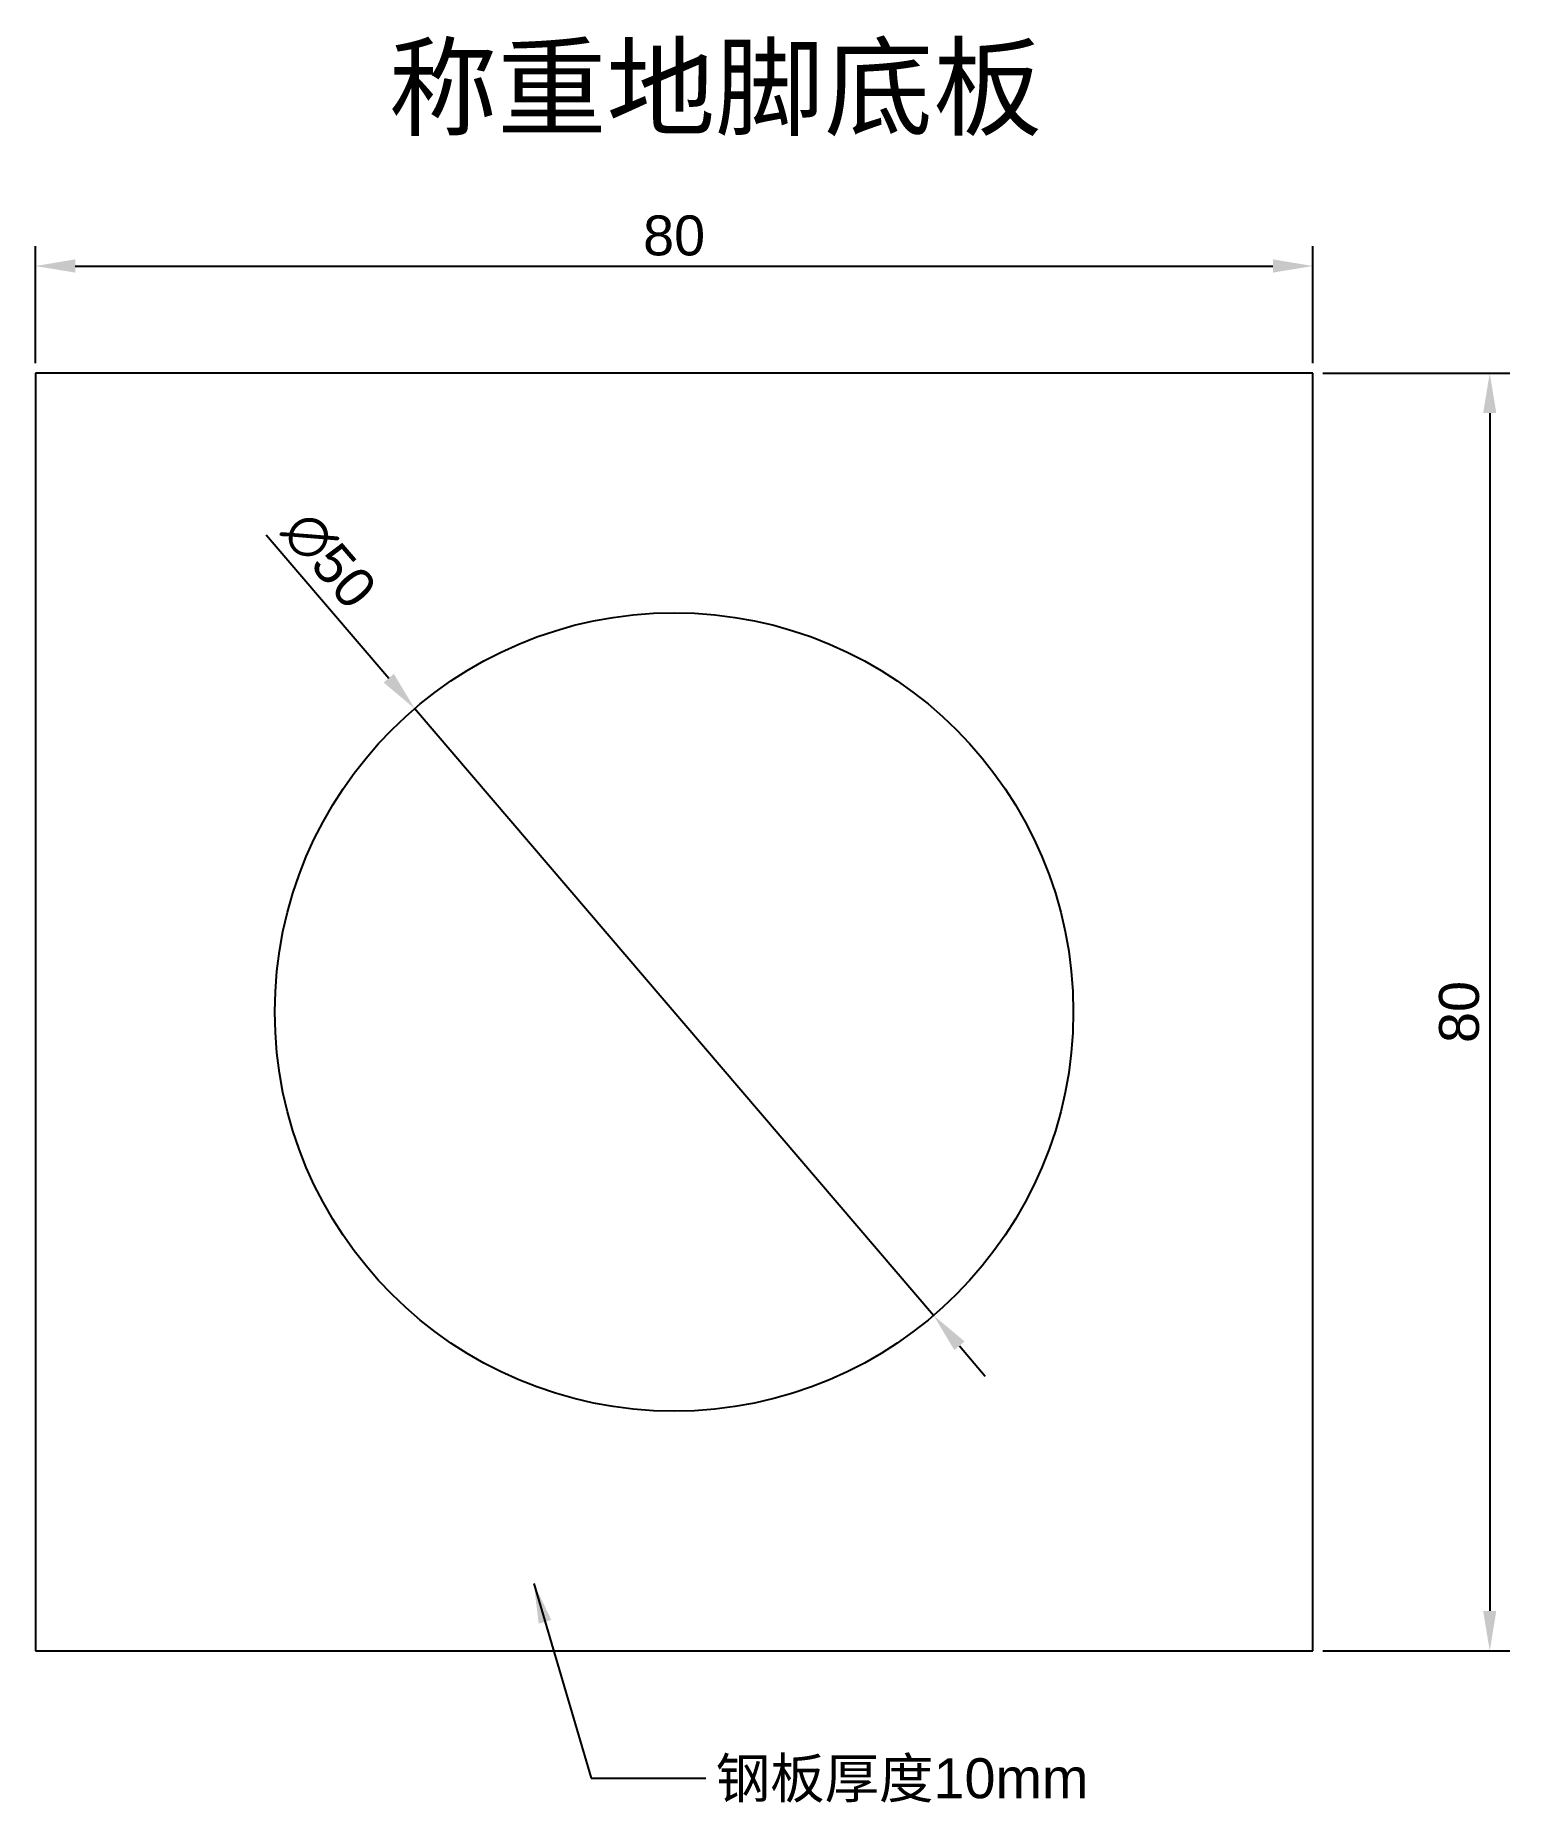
# Model space of a CAD drawing. Header units: millimetres. Extents: x 0 to 92, y -10 to 101.
import ezdxf

# ---------------------------------------------------------------- set-up
doc = ezdxf.new("R2010")
doc.units = ezdxf.units.MM
doc.styles.get("Standard").update_dxf_attribs({"font": 'arial.ttf'})
doc.dimstyles.new('ISO-25', dxfattribs={"dimtxt": 2.5, "dimasz": 2.5, "dimexe": 1.25, "dimexo": 0.625, "dimtad": 1, "dimtxsty": 'Standard', "dimcen": 2.5, "dimadec": 0, "dimazin": 0, "dimtfac": 1, "dimtmove": 0, "dimatfit": 3, "dimfxl": 1, "dimarcsym": 0})

# ---------------------------------------------------------------- blocks, each defined once
blk = doc.blocks.new('*D1')
at = {"color": 0, "lineweight": -2, "transparency": 16777216}
for p, q in [((0, 80.62), (0, 87.96)), ((80, 80.62), (80, 87.96)), ((2.5, 86.71), (77.5, 86.71))]:
    blk.add_line(p, q, dxfattribs=at)
at = {"color": 0, "transparency": 16777216}
for points in [[(2.5, 87.13), (2.5, 86.3), (0, 86.71)], [(77.5, 87.13), (77.5, 86.3), (80, 86.71)]]:
    blk.add_solid(points, dxfattribs=at)
at = {"layer": 'Defpoints', "color": 0, "transparency": 16777216}
for p in [(80, 86.71), (0, 80), (80, 80)]:
    blk.add_point(p, dxfattribs=at)
at = {"color": 0, "transparency": 16777216, "insert": (40, 88.61), "char_height": 2.5, "attachment_point": 5}
blk.add_mtext('80', dxfattribs=at)
blk = doc.blocks.new('*D2')
at = {"color": 0, "lineweight": -2, "transparency": 16777216}
for p, q in [((80.62, 80), (92.33, 80)), ((91.08, 77.5), (91.08, 2.5)), ((80.62, 0), (92.33, 0))]:
    blk.add_line(p, q, dxfattribs=at)
at = {"color": 0, "transparency": 16777216}
for points in [[(90.66, 77.5), (91.49, 77.5), (91.08, 80)], [(90.66, 2.5), (91.49, 2.5), (91.08, 0)]]:
    blk.add_solid(points, dxfattribs=at)
at = {"layer": 'Defpoints', "color": 0, "transparency": 16777216}
for p in [(80, 80), (80, 0), (91.08, 0)]:
    blk.add_point(p, dxfattribs=at)
at = {"color": 0, "transparency": 16777216, "insert": (89.17, 40), "char_height": 2.5, "attachment_point": 5, "rotation": 90}
blk.add_mtext('80', dxfattribs=at)
blk = doc.blocks.new('*D4')
at = {"color": 0, "lineweight": -2, "transparency": 16777216}
for p, q in [((14.45, 69.88), (22.13, 60.9)), ((56.25, 21), (23.75, 59)), ((57.87, 19.1), (59.49, 17.2))]:
    blk.add_line(p, q, dxfattribs=at)
at = {"color": 0, "transparency": 16777216}
for points in [[(22.45, 61.17), (21.81, 60.63), (23.75, 59)], [(58.19, 19.37), (57.55, 18.83), (56.25, 21)]]:
    blk.add_solid(points, dxfattribs=at)
at = {"layer": 'Defpoints', "color": 0, "transparency": 16777216}
for p in [(23.75, 59), (56.25, 21)]:
    blk.add_point(p, dxfattribs=at)
at = {"color": 0, "transparency": 16777216, "insert": (18.4, 68.29), "char_height": 2.5, "attachment_point": 5, "rotation": 310.5285}
blk.add_mtext('∅50', dxfattribs=at)

msp = doc.modelspace()

# ---------------------------------------------------------------- linework, layer by layer
at = {"color": 0}
for p, q in [((80, 80), (0, 80)), ((0, 80), (0, 0)), ((80, 0), (80, 80)), ((0, 0), (80, 0))]:
    msp.add_line(p, q, dxfattribs=at)
msp.add_circle((40, 40), 25, dxfattribs=at)

# ---------------------------------------------------------------- texts
at = {"color": 2, "insert": (22.121, 100.407), "char_height": 5, "width": 82.11401, "attachment_point": 1}
msp.add_mtext('{\\fSimSun|b0|i0|c134|p2;称重地脚底板}', dxfattribs=at)
at = {"color": 3, "insert": (42.604, -6.732), "char_height": 2.5, "width": 82.11401, "attachment_point": 1}
msp.add_mtext('{\\fSimSun|b0|i0|c134|p2;钢板厚度}10mm', dxfattribs=at)

# ---------------------------------------------------------------- dimensions: what is measured, and where the dimension line sits
at = {"color": 3}
dim = msp.add_linear_dim(base=(80, 86.712), p1=(0, 80), p2=(80, 80), dimstyle='ISO-25', dxfattribs=at)
dim.commit()
dim.dimension.update_dxf_attribs({"geometry": '*D1', "text_midpoint": (40, 88.614)})
dim = msp.add_linear_dim(base=(91.075, 0), p1=(80, 80), p2=(80, 0), angle=90, dimstyle='ISO-25', dxfattribs=at)
dim.commit()
dim.dimension.update_dxf_attribs({"geometry": '*D2', "text_midpoint": (89.174, 40)})
dim = msp.add_diameter_dim_2p(p1=(56.246, 20.998), p2=(23.754, 59.002), dimstyle='ISO-25', dxfattribs=at)
dim.commit()
dim.dimension.update_dxf_attribs({"geometry": '*D4', "text_midpoint": (16.905, 67.014), "dimtype": 163})

# ---------------------------------------------------------------- leaders
at = {"color": 3, "annotation_type": 0, "has_hookline": 1, "hookline_direction": 0, "text_width": 23.668}
msp.add_leader([(31.212, 4.214), (34.801, -7.982), (41.979, -7.982)], dimstyle='ISO-25', override={"dimgap": 0.625, "dimtad": 0}, dxfattribs=at)

doc.saveas('drawing.dxf')
